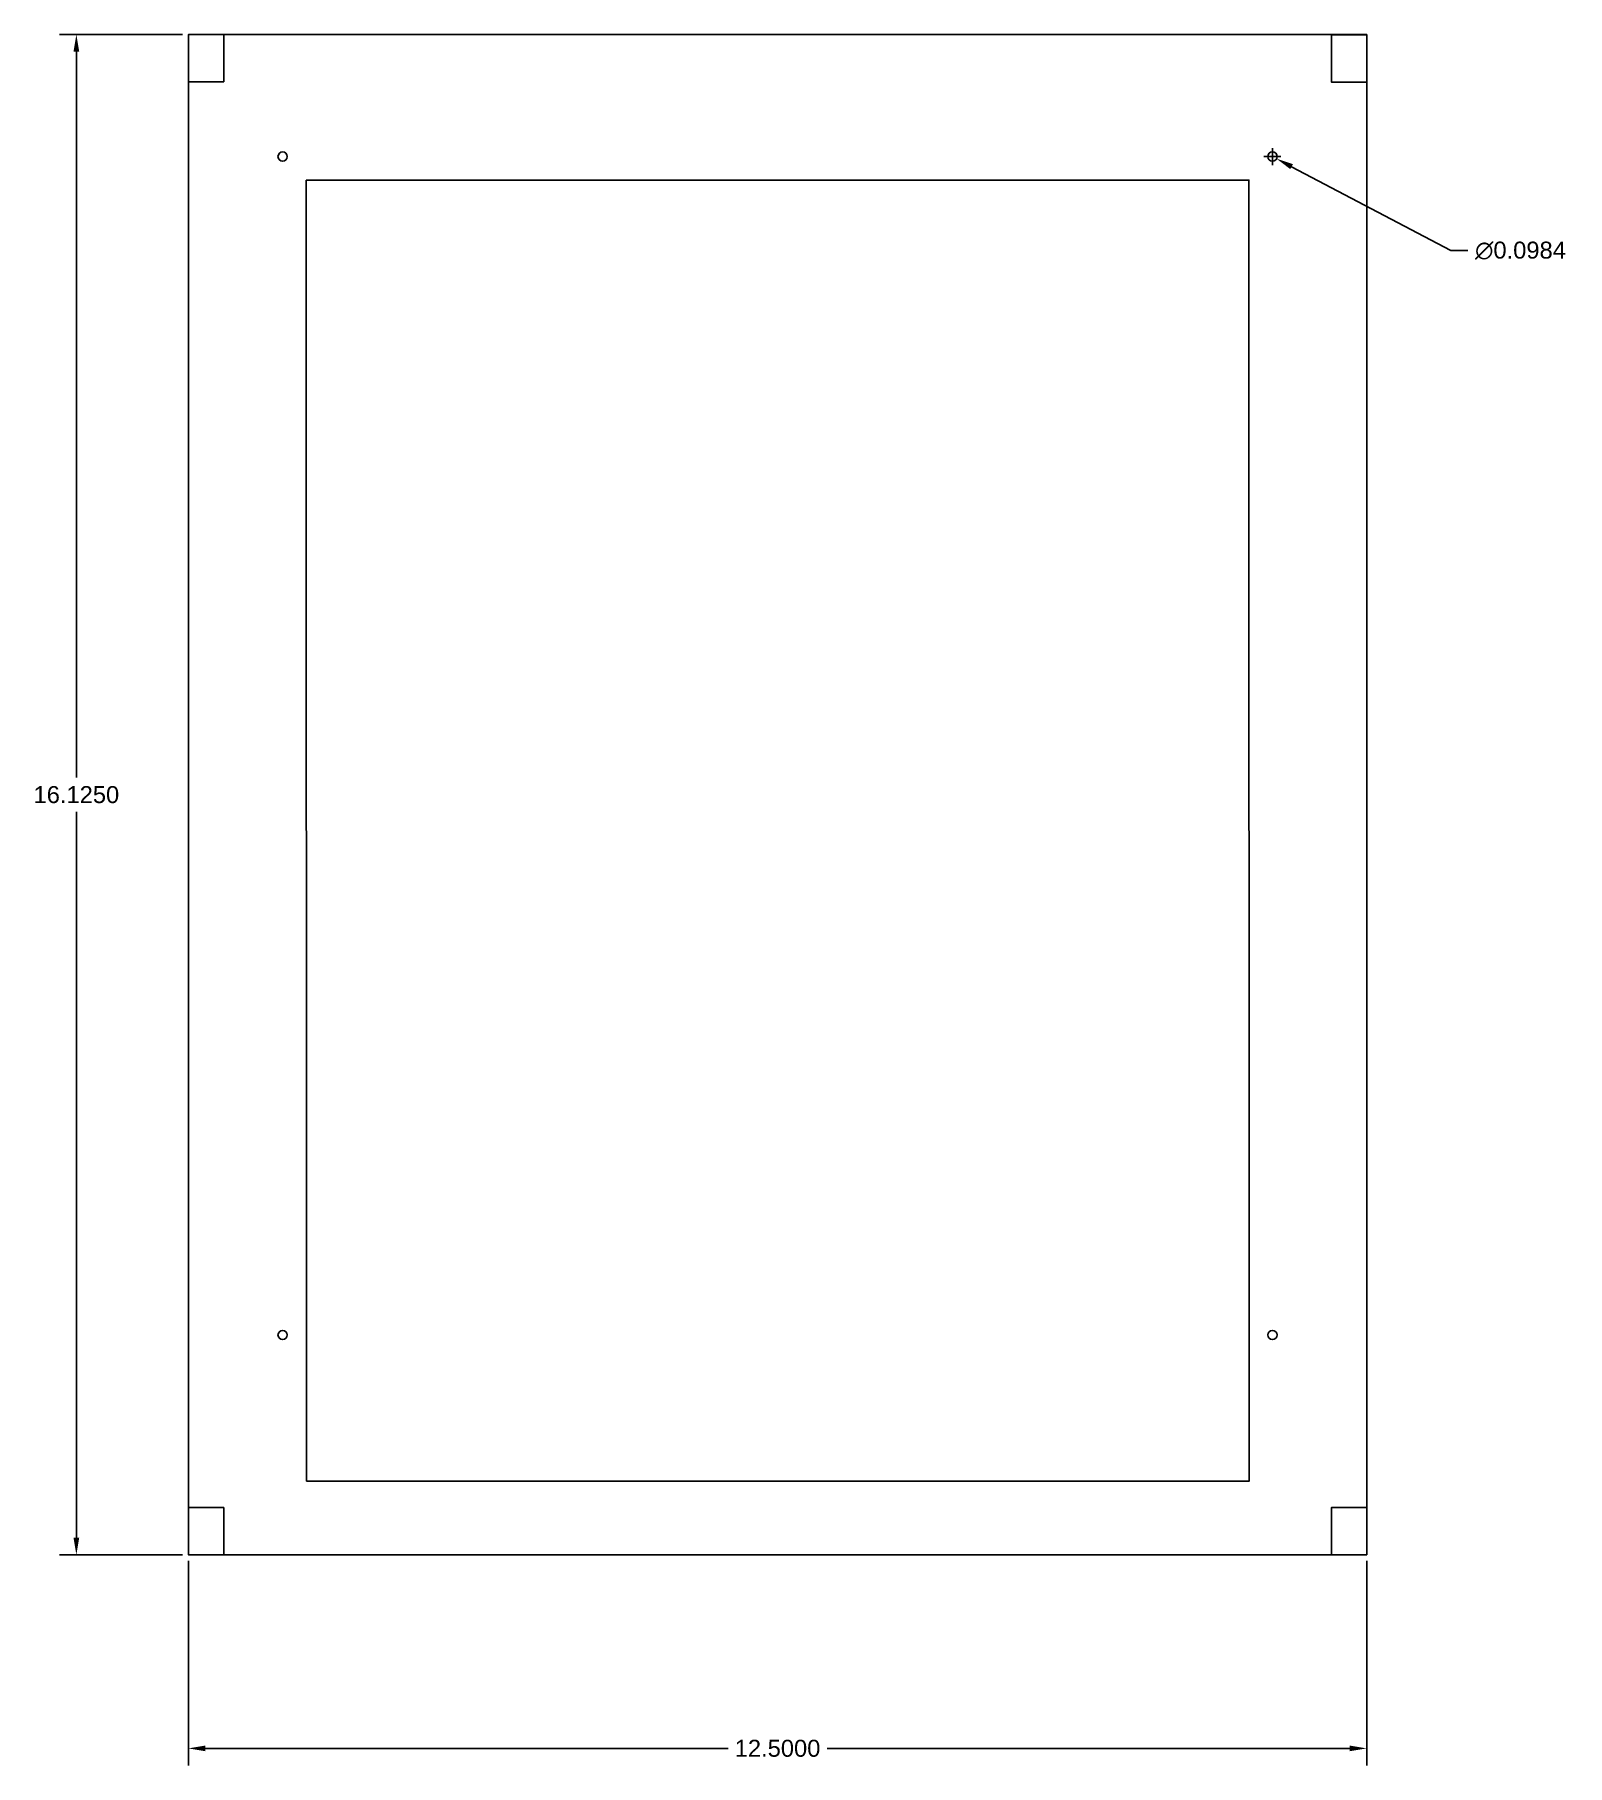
# Model space of a CAD drawing. Header units: inches. Extents: x 2.5 to 18.7, y 31.3 to 49.7.
import ezdxf

# ---------------------------------------------------------------- set-up
doc = ezdxf.new("R2010")
doc.units = ezdxf.units.IN
doc.header["$MEASUREMENT"] = 0
doc.layers.get('0').update_dxf_attribs({"color": 1})
doc.layers.add('dimensions', color=4, linetype='Continuous')
doc.styles.get("Standard").update_dxf_attribs({"font": 'Arial Regular.ttf'})
doc.dimstyles.get("Standard").update_dxf_attribs({"dimtxt": 0.18, "dimasz": 0.18, "dimexe": 0.18, "dimexo": 0.0625, "dimgap": 0.09, "dimtad": 0, "dimtih": 1, "dimtoh": 1, "dimdec": 4, "dimzin": 0, "dimdsep": 46, "dimtxsty": 'Standard', "dimcen": 0.09, "dimadec": 0, "dimazin": 0, "dimtfac": 1, "dimtdec": 4, "dimtofl": 0, "dimtmove": 0, "dimatfit": 3, "dimfxl": 1, "dimtolj": 1, "dimtzin": 0, "dimarcsym": 0})

# ---------------------------------------------------------------- blocks, each defined once
blk = doc.blocks.new('*D3')
at = {"layer": 'Defpoints', "color": 0, "transparency": 16777216}
for p in [(4.101, 33.546), (16.601, 33.546), (16.601, 31.492)]:
    blk.add_point(p, dxfattribs=at)
at = {"layer": 'dimensions', "color": 0, "lineweight": -2, "transparency": 16777216}
for p, q in [((4.101, 33.483), (4.101, 31.312)), ((16.601, 33.483), (16.601, 31.312)), ((4.281, 31.492), (9.826, 31.492)), ((16.421, 31.492), (10.876, 31.492))]:
    blk.add_line(p, q, dxfattribs=at)
at = {"layer": 'dimensions', "color": 0, "transparency": 16777216}
for points in [[(4.281, 31.522), (4.281, 31.462), (4.101, 31.492)], [(16.421, 31.522), (16.421, 31.462), (16.601, 31.492)]]:
    blk.add_solid(points, dxfattribs=at)
at = {"layer": 'dimensions', "color": 0, "transparency": 16777216, "insert": (10.351, 31.492), "char_height": 0.18, "attachment_point": 5}
blk.add_mtext('\\A1;12.5000', dxfattribs=at)
blk = doc.blocks.new('*D4')
at = {"layer": 'Defpoints', "color": 0, "transparency": 16777216}
for p in [(4.101, 49.671), (2.913, 33.546), (4.101, 33.546)]:
    blk.add_point(p, dxfattribs=at)
at = {"layer": 'dimensions', "color": 0, "lineweight": -2, "transparency": 16777216}
for p, q in [((4.039, 49.671), (2.733, 49.671)), ((2.913, 49.491), (2.913, 41.789)), ((2.913, 33.726), (2.913, 41.427)), ((4.039, 33.546), (2.733, 33.546))]:
    blk.add_line(p, q, dxfattribs=at)
at = {"layer": 'dimensions', "color": 0, "transparency": 16777216}
for points in [[(2.883, 49.491), (2.943, 49.491), (2.913, 49.671)], [(2.883, 33.726), (2.943, 33.726), (2.913, 33.546)]]:
    blk.add_solid(points, dxfattribs=at)
at = {"layer": 'dimensions', "color": 0, "transparency": 16777216, "insert": (2.913, 41.608), "char_height": 0.18, "attachment_point": 5}
blk.add_mtext('\\A1;16.1250', dxfattribs=at)
blk = doc.blocks.new('*D11')
at = {"layer": 'Defpoints', "color": 0, "transparency": 16777216}
for p in [(15.558, 48.4), (15.645, 48.354)]:
    blk.add_point(p, dxfattribs=at)
at = {"layer": 'dimensions', "color": 0, "lineweight": -2, "transparency": 16777216}
for p, q in [((15.511, 48.377), (15.691, 48.377)), ((15.601, 48.287), (15.601, 48.467)), ((17.492, 47.379), (15.804, 48.27)), ((17.672, 47.379), (17.492, 47.379))]:
    blk.add_line(p, q, dxfattribs=at)
at = {"layer": 'dimensions', "color": 0, "transparency": 16777216}
blk.add_solid([(15.818, 48.297), (15.79, 48.244), (15.645, 48.354)], dxfattribs=at)
at = {"layer": 'dimensions', "color": 0, "transparency": 16777216, "insert": (18.232, 47.379), "char_height": 0.18, "attachment_point": 5}
blk.add_mtext('\\A1;∅0.0984', dxfattribs=at)

msp = doc.modelspace()

# ---------------------------------------------------------------- linework, layer by layer
for points in [[(4.10101, 33.54573), (16.60101, 33.54573), (16.60101, 49.67073), (4.10101, 49.67073)], [(4.47601, 49.67073), (4.10101, 49.67073), (4.10101, 49.17073), (4.47601, 49.17073)], [(16.60101, 49.66702), (16.22601, 49.66702), (16.22601, 49.16702), (16.60101, 49.16702)], [(5.35108, 48.12711), (15.35108, 48.12711), (15.35478, 34.32764), (5.35478, 34.32764)], [(4.47601, 34.04573), (4.10101, 34.04573), (4.10101, 33.54573), (4.47601, 33.54573)], [(16.60101, 33.54573), (16.22601, 33.54573), (16.22601, 34.04573), (16.60101, 34.04573)]]:
    msp.add_lwpolyline(points, close=True)
for centre in [(5.10103, 48.37708), (15.60107, 48.37708), (5.10103, 35.87715), (15.60104, 35.87714)]:
    msp.add_circle(centre, 0.0492)

# ---------------------------------------------------------------- dimensions: what is measured, and where the dimension line sits
at = {"layer": 'dimensions'}
dim = msp.add_linear_dim(base=(2.91302, 33.54573), p1=(4.10101, 49.67073), p2=(4.10101, 33.54573), angle=90, dimstyle='Standard', dxfattribs=at)
dim.commit()
dim.dimension.update_dxf_attribs({"geometry": '*D4', "text_midpoint": (2.91302, 41.60823)})
dim = msp.add_diameter_dim_2p(p1=(15.55756, 48.40004), p2=(15.64459, 48.35412), dimstyle='Standard', dxfattribs=at)
dim.commit()
dim.dimension.update_dxf_attribs({"geometry": '*D11', "text_midpoint": (18.23189, 47.37941), "dimtype": 163})
dim = msp.add_linear_dim(base=(16.60101, 31.49166), p1=(4.10101, 33.54573), p2=(16.60101, 33.54573), dimstyle='Standard', dxfattribs=at)
dim.commit()
dim.dimension.update_dxf_attribs({"geometry": '*D3', "text_midpoint": (10.35101, 31.49166)})

doc.saveas('drawing.dxf')
